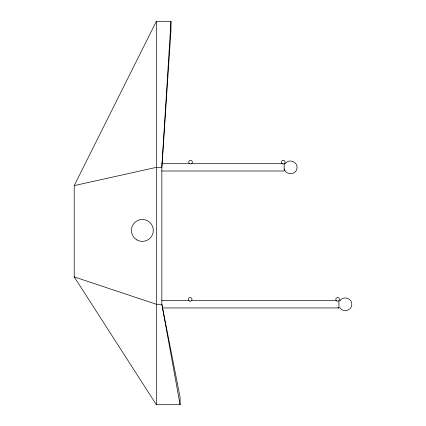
<?xml version="1.0" encoding="UTF-8"?>
<svg xmlns="http://www.w3.org/2000/svg" width="426" height="426" viewBox="0 0 426 426"><rect width="100%" height="100%" fill="white"/><g stroke="black" fill="none" stroke-linecap="round" stroke-linejoin="round"><path stroke-width="0.64" d="M170.97 21.3L161.843 167.359L161.843 304.286L180.102 404.7L156.369 404.7L74.209 276.9L74.209 185.614L156.369 21.3L170.97 21.3L170.97 30.427L161.843 167.359L156.369 167.359L74.209 185.614M285.026 164.143C288.365 157.716 298.983 162.12 296.8 169.021C295.442 175.192 285.745 175.192 284.387 169.021M339.799 301.07C342.712 295.463 352.073 297.971 351.791 304.286C352.073 310.602 342.712 313.11 339.799 307.497M161.688 163.706L189.639 163.706M191.466 163.706L282.342 163.706A1.826 1.826 0 0 0 285.079 162.125A1.826 1.826 0 0 0 282.342 160.543A1.826 1.826 0 0 0 282.342 163.706M161.662 171.007L284.169 171.007L284.169 163.706M161.672 300.634L188.883 300.634M191.466 300.634L336.354 300.634M162.343 307.939L338.936 307.939L338.936 300.634M74.209 276.9L156.369 304.286L161.843 304.286L180.102 397.399L180.102 404.7M156.369 21.3L156.369 404.7M338.936 307.939A3.653 3.653 0 0 1 337.994 307.812M136.874 239.907A10.954 10.954 0 0 0 153.307 230.423A10.954 10.954 0 0 0 136.874 220.934A10.954 10.954 0 0 0 136.874 239.907M336.732 300.926A1.826 1.826 0 0 0 339.474 299.345A1.826 1.826 0 0 0 336.732 297.763A1.826 1.826 0 0 0 336.732 300.926M189.261 300.926A1.826 1.826 0 0 0 191.998 299.345A1.826 1.826 0 0 0 189.261 297.763A1.826 1.826 0 0 0 189.261 300.926M189.261 163.414A1.826 1.826 0 0 0 192.312 162.599A1.826 1.826 0 0 0 190.076 160.362A1.826 1.826 0 0 0 189.261 163.414"/></g></svg>
